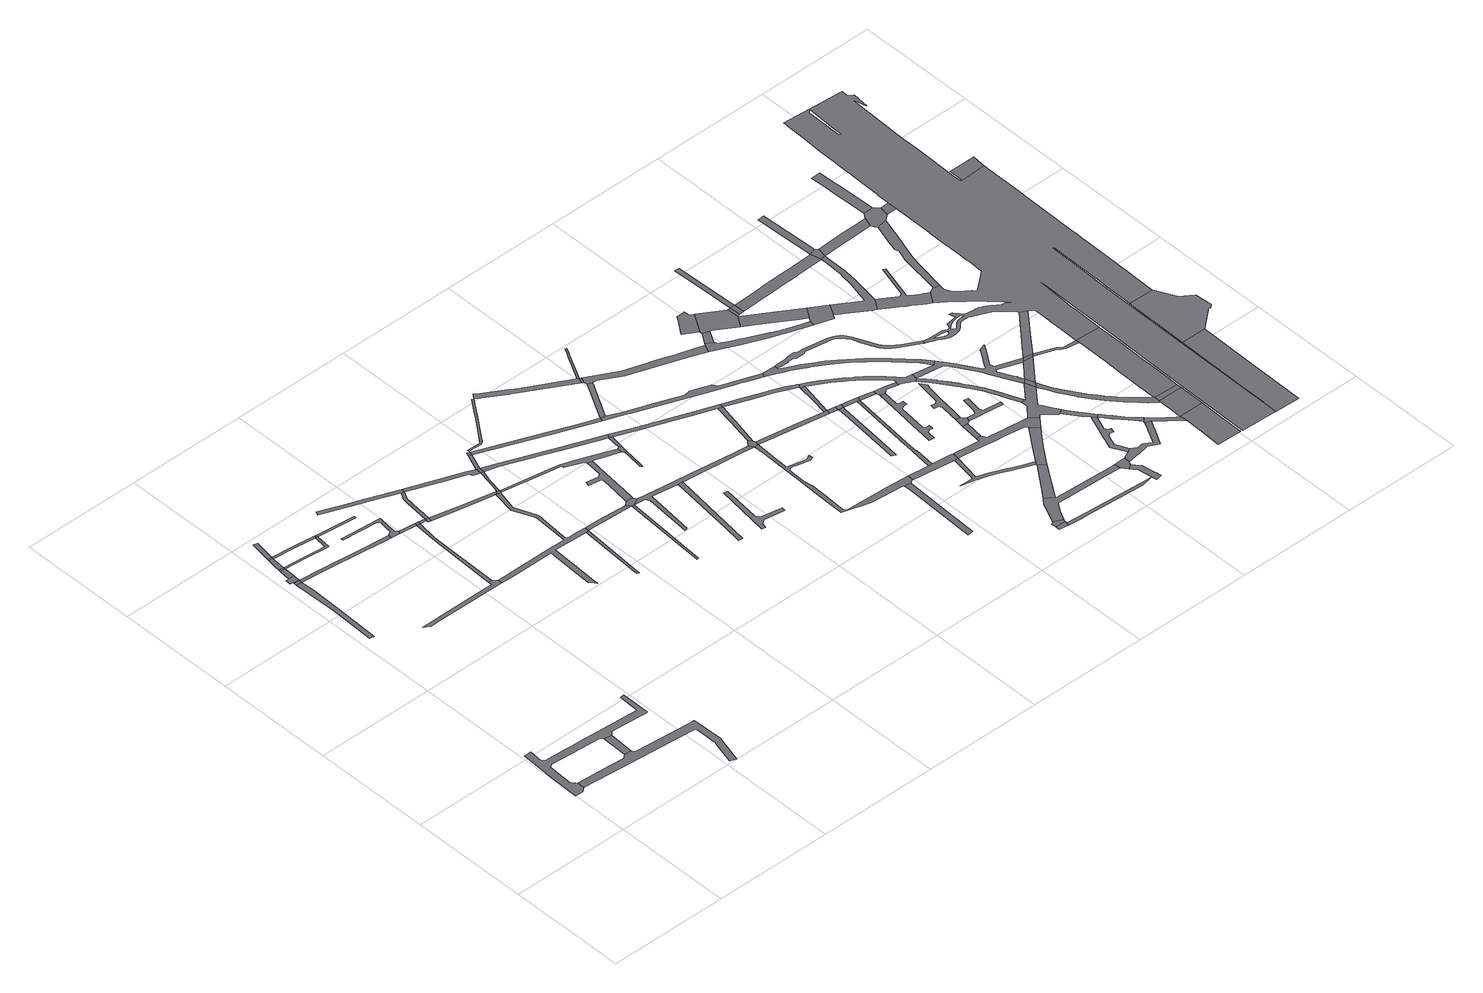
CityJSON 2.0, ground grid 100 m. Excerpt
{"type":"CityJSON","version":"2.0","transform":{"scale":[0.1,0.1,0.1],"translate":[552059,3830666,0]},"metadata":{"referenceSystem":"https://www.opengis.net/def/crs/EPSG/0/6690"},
"CityObjects":{
"road1":{"type":"Road","attributes":{"RoadStructureAttribute.sectionType":"1"},"geometry":[{"type":"MultiSurface","lod":"1","boundaries":[[[0,1,2,3,4,5,6,7,8,9,10,11,12,13,14,15,16,17,18,19,20]]]}]},
"road2":{"type":"Road","attributes":{"RoadStructureAttribute.sectionType":"1"},"geometry":[{"type":"MultiSurface","lod":"1","boundaries":[[[21,22,23,24,25,26,27,28,29,30,31,32,33,34,35,36,37,38,39,40,41,42,43,44,3,2,45,46,47,48,49,50,51,52,53,54,55,56,57,58]]]}]},
"road3":{"type":"Road","geometry":[{"type":"MultiSurface","lod":"1","boundaries":[[[57,20,19,58]]]}]},
"road4":{"type":"Road","attributes":{"RoadStructureAttribute.sectionType":"1"},"geometry":[{"type":"MultiSurface","lod":"1","boundaries":[[[59,60,61,62,63,64,65,66,67]]]}]},
"road5":{"type":"Road","geometry":[{"type":"MultiSurface","lod":"1","boundaries":[[[68,69,67,66]]]}]},
"road6":{"type":"Road","geometry":[{"type":"MultiSurface","lod":"1","boundaries":[[[70,71,72,73,68,74]]]}]},
"road7":{"type":"Road","attributes":{"RoadStructureAttribute.sectionType":"1"},"geometry":[{"type":"MultiSurface","lod":"1","boundaries":[[[73,69,68]]]}]},
"road8":{"type":"Road","attributes":{"RoadStructureAttribute.sectionType":"1"},"geometry":[{"type":"MultiSurface","lod":"1","boundaries":[[[75,70,74,76]]]}]},
"road9":{"type":"Road","geometry":[{"type":"MultiSurface","lod":"1","boundaries":[[[77,75,76,78]]]}]},
"road10":{"type":"Road","attributes":{"RoadStructureAttribute.sectionType":"1"},"geometry":[{"type":"MultiSurface","lod":"1","boundaries":[[[79,80,81,77,78,82,83]]]}]},
"road11":{"type":"Road","geometry":[{"type":"MultiSurface","lod":"1","boundaries":[[[84,79,83,85]]]}]},
"road12":{"type":"Road","attributes":{"RoadStructureAttribute.sectionType":"1"},"geometry":[{"type":"MultiSurface","lod":"1","boundaries":[[[86,87,88,84,85,89,90,91]]]}]},
"road13":{"type":"Road","attributes":{"RoadStructureAttribute.sectionType":"1"},"geometry":[{"type":"MultiSurface","lod":"1","boundaries":[[[92,93,94,95,78,76,96,97,98,99]]]}]},
"road14":{"type":"Road","attributes":{"RoadStructureAttribute.sectionType":"1"},"geometry":[{"type":"MultiSurface","lod":"1","boundaries":[[[100,85,83,101,92,102]]]}]},
"road15":{"type":"Road","geometry":[{"type":"MultiSurface","lod":"1","boundaries":[[[103,104,105,106,107,108,109,110,111]]]}]},
"road16":{"type":"Road","attributes":{"RoadStructureAttribute.sectionType":"1"},"geometry":[{"type":"MultiSurface","lod":"1","boundaries":[[[112,113,114,68,66,115,116,117,118,119]]]}]},
"road17":{"type":"Road","geometry":[{"type":"MultiSurface","lod":"1","boundaries":[[[102,92,99,120]]]}]},
"road18":{"type":"Road","geometry":[{"type":"MultiSurface","lod":"1","boundaries":[[[121,122,123,120,99]]]}]},
"road19":{"type":"Road","attributes":{"RoadStructureAttribute.sectionType":"1"},"geometry":[{"type":"MultiSurface","lod":"1","boundaries":[[[124,125,126,127,128,129,130,131,132,133,134,119,118,135,136]]]}]},
"road20":{"type":"Road","attributes":{"RoadStructureAttribute.sectionType":"1"},"geometry":[{"type":"MultiSurface","lod":"1","boundaries":[[[137,138,139,103,111,140,141,142]]]}]},
"road21":{"type":"Road","geometry":[{"type":"MultiSurface","lod":"1","boundaries":[[[136,135,137,143]]]}]},
"road22":{"type":"Road","attributes":{"RoadStructureAttribute.sectionType":"1"},"geometry":[{"type":"MultiSurface","lod":"1","boundaries":[[[144,145,146,147,148,149,150,151,152]]]}]},
"road23":{"type":"Road","geometry":[{"type":"MultiSurface","lod":"1","boundaries":[[[143,137,142,153]]]}]},
"road24":{"type":"Road","attributes":{"RoadStructureAttribute.sectionType":"1"},"geometry":[{"type":"MultiSurface","lod":"1","boundaries":[[[153,142,154,155]]]}]},
"road25":{"type":"Road","geometry":[{"type":"MultiSurface","lod":"1","boundaries":[[[155,154,156,157,158]]]}]},
"road26":{"type":"Road","geometry":[{"type":"MultiSurface","lod":"1","boundaries":[[[150,159,160,161,162,155,158,163,164,165,166,167,151]]]}]},
"road27":{"type":"Road","attributes":{"RoadStructureAttribute.sectionType":"1"},"geometry":[{"type":"MultiSurface","lod":"1","boundaries":[[[168,169,170,171,172,173,174,175,176,110,109,177,178,179,180,181,182,183,184,185,186,187,188,189,190,191,192,193,194,195,196,197,198,199]]]}]},
"road28":{"type":"Road","attributes":{"RoadStructureAttribute.sectionType":"1"},"geometry":[{"type":"MultiSurface","lod":"1","boundaries":[[[200,201,202,158,157,203,204,168,205]]]}]},
"road29":{"type":"Road","attributes":{"RoadStructureAttribute.sectionType":"1"},"geometry":[{"type":"MultiSurface","lod":"1","boundaries":[[[206,207,189,188]]]}]},
"road30":{"type":"Road","attributes":{"RoadStructureAttribute.sectionType":"1"},"geometry":[{"type":"MultiSurface","lod":"1","boundaries":[[[208,209,152,151,210,211,212,213,214,215]]]}]},
"road31":{"type":"Road","geometry":[{"type":"MultiSurface","lod":"1","boundaries":[[[205,168,199,216,217]]]}]},
"road32":{"type":"Road","attributes":{"RoadStructureAttribute.sectionType":"1"},"geometry":[{"type":"MultiSurface","lod":"1","boundaries":[[[214,218,205,217,219,220,221]]]}]},
"road33":{"type":"Road","geometry":[{"type":"MultiSurface","lod":"1","boundaries":[[[215,214,221,222]]]}]},
"road34":{"type":"Road","geometry":[{"type":"MultiSurface","lod":"1","boundaries":[[[223,190,189,224,225]]]}]},
"road35":{"type":"Road","attributes":{"RoadStructureAttribute.sectionType":"7"},"geometry":[{"type":"MultiSurface","lod":"1","boundaries":[[[226,215,222,227]]]}]},
"road36":{"type":"Road","attributes":{"RoadStructureAttribute.sectionType":"1"},"geometry":[{"type":"MultiSurface","lod":"1","boundaries":[[[224,228,229,230]]]}]},
"road37":{"type":"Road","geometry":[{"type":"MultiSurface","lod":"1","boundaries":[[[231,226,227,232]]]}]},
"road38":{"type":"Road","geometry":[{"type":"MultiSurface","lod":"1","boundaries":[[[233,225,224,230,234,235]]]}]},
"road39":{"type":"Road","attributes":{"RoadStructureAttribute.sectionType":"1"},"geometry":[{"type":"MultiSurface","lod":"1","boundaries":[[[236,237,238,217,216,239,240,241,242,243,244,245,246,247,248]]]}]},
"road40":{"type":"Road","attributes":{"RoadStructureAttribute.sectionType":"1"},"geometry":[{"type":"MultiSurface","lod":"1","boundaries":[[[243,249,250,251,252,253,254,255,256,233,235,257,258,244]]]}]},
"road41":{"type":"Road","attributes":{"RoadStructureAttribute.sectionType":"1"},"geometry":[{"type":"MultiSurface","lod":"1","boundaries":[[[259,260,261,262,263,264,265,266,267,268,269,270,271,272,273,274,275,276]]]}]},
"road42":{"type":"Road","attributes":{"RoadStructureAttribute.sectionType":"1"},"geometry":[{"type":"MultiSurface","lod":"1","boundaries":[[[277,278,279,280,222,221,281,282,283,284,285,286,287]]]}]},
"road43":{"type":"Road","attributes":{"RoadStructureAttribute.sectionType":"1"},"geometry":[{"type":"MultiSurface","lod":"1","boundaries":[[[288,289,290,291,292]]]}]},
"road44":{"type":"Road","attributes":{"RoadStructureAttribute.sectionType":"1"},"geometry":[{"type":"MultiSurface","lod":"1","boundaries":[[[293,294,295,232,227,296,297,298,299]]]}]},
"road45":{"type":"Road","geometry":[{"type":"MultiSurface","lod":"1","boundaries":[[[300,301,302,303,304,305,306,307]]]}]},
"road46":{"type":"Road","attributes":{"RoadStructureAttribute.sectionType":"1"},"geometry":[{"type":"MultiSurface","lod":"1","boundaries":[[[308,309,310,311,312,313,314,315,316,317,318]]]}]},
"road47":{"type":"Road","attributes":{"RoadStructureAttribute.sectionType":"1"},"geometry":[{"type":"MultiSurface","lod":"1","boundaries":[[[319,320,321,234,230,322,323,324,325,326,288,292,327,328,329,330]]]}]},
"road48":{"type":"Road","geometry":[{"type":"MultiSurface","lod":"1","boundaries":[[[331,248,247,300,307,332]]]}]},
"road49":{"type":"Road","geometry":[{"type":"MultiSurface","lod":"1","boundaries":[[[286,331,332,333]]]}]},
"road50":{"type":"Road","attributes":{"RoadStructureAttribute.sectionType":"1"},"geometry":[{"type":"MultiSurface","lod":"1","boundaries":[[[334,335,336,337,338,339,340,341,276,342,343,344,345,346,347,348]]]}]},
"road51":{"type":"Road","geometry":[{"type":"MultiSurface","lod":"1","boundaries":[[[349,299,350,351]]]}]},
"road52":{"type":"Road","attributes":{"RoadStructureAttribute.sectionType":"1"},"geometry":[{"type":"MultiSurface","lod":"1","boundaries":[[[352,353,354,287,286,333,355,356,357,358,359,360]]]}]},
"road53":{"type":"Road","geometry":[{"type":"MultiSurface","lod":"1","boundaries":[[[347,346,361,362]]]}]},
"road54":{"type":"Road","geometry":[{"type":"MultiSurface","lod":"1","boundaries":[[[363,330,329,364,365,366]]]}]},
"road55":{"type":"Road","attributes":{"RoadStructureAttribute.sectionType":"1"},"geometry":[{"type":"MultiSurface","lod":"1","boundaries":[[[367,368,369,370,371,372]]]}]},
"road56":{"type":"Road","attributes":{"RoadStructureAttribute.sectionType":"1"},"geometry":[{"type":"MultiSurface","lod":"1","boundaries":[[[329,373,374,375,376,377,378,379,380,367,372,381,382,383,384,385,386,387,388,389,390,391,392,393,394,395,396,397,398,399,400,401,402,403,364]]]}]},
"road57":{"type":"Road","geometry":[{"type":"MultiSurface","lod":"1","boundaries":[[[404,405,406,348,347,407,408,409]]]}]},
"road58":{"type":"Road","geometry":[{"type":"MultiSurface","lod":"1","boundaries":[[[358,410,411,363,366,412,413,359]]]}]},
"road59":{"type":"Road","attributes":{"RoadStructureAttribute.sectionType":"1"},"geometry":[{"type":"MultiSurface","lod":"1","boundaries":[[[299,298,414,415,416,417,418,419,420,421,422,423,424,425,426,427,428,429,430,431,432,433,350]]]}]},
"road60":{"type":"Road","attributes":{"RoadStructureAttribute.sectionType":"1"},"geometry":[{"type":"MultiSurface","lod":"1","boundaries":[[[434,435,365,364,436,437,438,439,440]]]}]},
"road61":{"type":"Road","geometry":[{"type":"MultiSurface","lod":"1","boundaries":[[[441,442,443,444,445]]]}]},
"road62":{"type":"Road","attributes":{"RoadStructureAttribute.sectionType":"1"},"geometry":[{"type":"MultiSurface","lod":"1","boundaries":[[[446,447,448,449,450,451,452,453,454,455,362,361,349,351,456,457,458,459,460,461,462,463]]]}]},
"road63":{"type":"Road","geometry":[{"type":"MultiSurface","lod":"1","boundaries":[[[464,465,466,467,441,445,468,469]]]}]},
"road64":{"type":"Road","geometry":[{"type":"MultiSurface","lod":"1","boundaries":[[[383,382,470,471,472,473,474,475]]]}]},
"road65":{"type":"Road","geometry":[{"type":"MultiSurface","lod":"1","boundaries":[[[476,477,478,479,480,481,360,359,482,483,484,485,486,487,488,489]]]}]},
"road66":{"type":"Road","attributes":{"RoadStructureAttribute.sectionType":"1"},"geometry":[{"type":"MultiSurface","lod":"1","boundaries":[[[490,491,492,493,494,495,496,497]]]}]},
"road67":{"type":"Road","geometry":[{"type":"MultiSurface","lod":"1","boundaries":[[[439,438,498,499]]]}]},
"road68":{"type":"Road","attributes":{"RoadStructureAttribute.sectionType":"1"},"geometry":[{"type":"MultiSurface","lod":"1","boundaries":[[[500,501,502,475,474,503,504,505,506,507]]]}]},
"road69":{"type":"Road","attributes":{"RoadStructureAttribute.sectionType":"1"},"geometry":[{"type":"MultiSurface","lod":"1","boundaries":[[[470,508,509,510,511,512,513,514,515,516,517,518,519,520,521,522,523,524,471]]]}]},
"road70":{"type":"Road","geometry":[{"type":"MultiSurface","lod":"1","boundaries":[[[525,526,440,439,527,528]]]}]},
"road71":{"type":"Road","geometry":[{"type":"MultiSurface","lod":"1","boundaries":[[[499,498,490,497,529,530]]]}]},
"road72":{"type":"Road","attributes":{"RoadStructureAttribute.sectionType":"1"},"geometry":[{"type":"MultiSurface","lod":"1","boundaries":[[[531,532,533,534,535]]]}]},
"road73":{"type":"Road","geometry":[{"type":"MultiSurface","lod":"1","boundaries":[[[536,530,529,537,500,507,538]]]}]},
"road74":{"type":"Road","attributes":{"RoadStructureAttribute.sectionType":"1"},"geometry":[{"type":"MultiSurface","lod":"1","boundaries":[[[533,539,540,464,469,541,542,543,544,545,546,547,548,549,550,551,552,534]]]}]},
"road75":{"type":"Road","attributes":{"RoadStructureAttribute.sectionType":"1"},"geometry":[{"type":"MultiSurface","lod":"1","boundaries":[[[553,554,555,556,557,444,443]]]}]},
"road76":{"type":"Road","attributes":{"RoadStructureAttribute.sectionType":"1"},"geometry":[{"type":"MultiSurface","lod":"1","boundaries":[[[558,559,560,561,562,563,564,565,566,567,568,569,570,571,572,573,574,575]]]}]},
"road77":{"type":"Road","geometry":[{"type":"MultiSurface","lod":"1","boundaries":[[[576,577,578,579]]]}]},
"road78":{"type":"Road","attributes":{"RoadStructureAttribute.sectionType":"1"},"geometry":[{"type":"MultiSurface","lod":"1","boundaries":[[[580,538,507,581,582,583,584]]]}]},
"road79":{"type":"Road","geometry":[{"type":"MultiSurface","lod":"1","boundaries":[[[585,586,587,588,589,590,591,592,593,594]]]}]},
"road80":{"type":"Road","attributes":{"RoadStructureAttribute.sectionType":"1"},"geometry":[{"type":"MultiSurface","lod":"1","boundaries":[[[595,596,597,598]]]}]},
"road81":{"type":"Road","attributes":{"RoadStructureAttribute.sectionType":"1"},"geometry":[{"type":"MultiSurface","lod":"1","boundaries":[[[596,599,600,601,472,471,602,603,604,605,606,607,608,609,610,611,612,613,597]]]}]},
"road82":{"type":"Road","attributes":{"RoadStructureAttribute.sectionType":"1"},"geometry":[{"type":"MultiSurface","lod":"1","boundaries":[[[614,615,616,617,618,619,620,621,622,623,624,489,488,525,528,625,626,627,628,629,630,631,632,633,634,635,636,637,638,639,640,641,642,643]]]}]},
"road83":{"type":"Road","geometry":[{"type":"MultiSurface","lod":"1","boundaries":[[[644,595,598,645,646,647]]]}]},
"road84":{"type":"Road","geometry":[{"type":"MultiSurface","lod":"1","boundaries":[[[648,584,583,649,558,575,650,638,637]]]}]},
"road85":{"type":"Road","geometry":[{"type":"MultiSurface","lod":"1","boundaries":[[[651,594,593,576,579,652,653,654,655,656,657]]]}]},
"road86":{"type":"Road","geometry":[{"type":"MultiSurface","lod":"1","boundaries":[[[607,658,517,516,531,535,659,660,661,608]]]}]},
"road87":{"type":"Road","attributes":{"RoadStructureAttribute.sectionType":"1"},"geometry":[{"type":"MultiSurface","lod":"1","boundaries":[[[577,463,462,662,663,664,665,666,667,668,669,670,671,672,673,674,675,676,677,678,679,680,681,682,683,684,685,578]]]}]},
"road88":{"type":"Road","attributes":{"RoadStructureAttribute.sectionType":"1"},"geometry":[{"type":"MultiSurface","lod":"1","boundaries":[[[686,424,423,687,688,689,690,691,692,693,694,695,696,697,698,699,700,701,702,703,704,705,706,707,708,709,710,711,712,713,714,715,716,717,718,719,720,721,722]]]}]},
"road89":{"type":"Road","geometry":[{"type":"MultiSurface","lod":"1","boundaries":[[[723,724,725,726,727,728,729,730,731,732,733,734,735,644,647]]]}]},
"road90":{"type":"Road","geometry":[{"type":"MultiSurface","lod":"1","boundaries":[[[736,548,547,737,738,739,740]]]}]},
"road91":{"type":"Road","attributes":{"RoadStructureAttribute.sectionType":"1"},"geometry":[{"type":"MultiSurface","lod":"1","boundaries":[[[741,742,743,744,745,746,747,748,749,738,737,750,751,752]]]}]},
"road92":{"type":"Road","geometry":[{"type":"MultiSurface","lod":"1","boundaries":[[[753,657,656,754]]]}]},
"road93":{"type":"Road","attributes":{"RoadStructureAttribute.sectionType":"1"},"geometry":[{"type":"MultiSurface","lod":"1","boundaries":[[[755,756,757,758,759,760,761,762,763,764,765,766,646,645]]]}]},
"road94":{"type":"Road","attributes":{"RoadStructureAttribute.sectionType":"1"},"geometry":[{"type":"MultiSurface","lod":"1","boundaries":[[[767,768,769,770,771,772,773,774,775,776,777,778,779,780,781,782,783,784,785,786,787,788,789,790,791,792,793,686,722,794,795,796,797,798,799,800,801,802,803,804,805,806,807,808,809,810,811,812,813,814,815,816,817,818,819,820,821,822,823,824,825,826,827,828,829,830,831,832,833,834,835,836]]]}]},
"road95":{"type":"Road","geometry":[{"type":"MultiSurface","lod":"1","boundaries":[[[837,753,754,838]]]}]},
"road96":{"type":"Road","attributes":{"function":"2","RoadStructureAttribute.sectionType":"1"},"geometry":[{"type":"MultiSurface","lod":"1","boundaries":[[[839,840,841,654,653,842,843,844,845,846]]]}]},
"road97":{"type":"Road","attributes":{"RoadStructureAttribute.sectionType":"1"},"geometry":[{"type":"MultiSurface","lod":"1","boundaries":[[[847,848,849,753,837,850,851,852]]]}]},
"road98":{"type":"Road","geometry":[{"type":"MultiSurface","lod":"1","boundaries":[[[853,854,855,856,857,858,859,860,861,862,863,864,865,866,642,641,867,868,869,870,871,872,873,874,875,876,877,878,879,880,881,882]]]}]},
"road99":{"type":"Road","attributes":{"RoadStructureAttribute.sectionType":"1"},"geometry":[{"type":"MultiSurface","lod":"1","boundaries":[[[883,884,885,886,887,888,889,890,891,892,893,894,895,896,897,898,899,900,901,902,903,904,905]]]}]},
"road100":{"type":"Road","geometry":[{"type":"MultiSurface","lod":"1","boundaries":[[[906,907,908,882,881,909,610,609,910,911,912,913,914,915,916,917,918,919,920]]]}]},
"road101":{"type":"Road","attributes":{"RoadStructureAttribute.sectionType":"1"},"geometry":[{"type":"MultiSurface","lod":"1","boundaries":[[[921,922,923,924,925,926,927,894,893,928,736,740,929,930,931,932,933,934]]]}]},
"road102":{"type":"Road","geometry":[{"type":"MultiSurface","lod":"1","boundaries":[[[935,936,914,913,937,938,939,940,883,905,941]]]}]},
"road103":{"type":"Road","geometry":[{"type":"MultiSurface","lod":"1","boundaries":[[[942,943,846,845,944,669,668,945,946,947,948]]]}]},
"road104":{"type":"Road","attributes":{"RoadStructureAttribute.sectionType":"1"},"geometry":[{"type":"MultiSurface","lod":"1","boundaries":[[[949,643,642,950,951,952,953,954,955,956,957,958,959,906,960,961,962,963,964,965,966,967,968,969,970,971,972,973,974,975,976,977,978,979,980,981,982,983,984,985,704,703]]]}]},
"road105":{"type":"Road","geometry":[{"type":"MultiSurface","lod":"1","boundaries":[[[960,906,920,986]]]}]},
"road106":{"type":"Road","attributes":{"RoadStructureAttribute.sectionType":"1"},"geometry":[{"type":"MultiSurface","lod":"1","boundaries":[[[987,988,989,990,991,941,905,992,993,994,995,996,997,998]]]}]},
"road107":{"type":"Road","attributes":{"RoadStructureAttribute.sectionType":"1"},"geometry":[{"type":"MultiSurface","lod":"1","boundaries":[[[999,1000,1001,1002,1003,1004,1005,837,838,1006,1007,1008,1009,1010,1011,1012,1013,1014]]]}]},
"road108":{"type":"Road","attributes":{"RoadStructureAttribute.sectionType":"1"},"geometry":[{"type":"MultiSurface","lod":"1","boundaries":[[[969,1015,1016,960,986,1017,1018,1019]]]}]},
"road109":{"type":"Road","geometry":[{"type":"MultiSurface","lod":"1","boundaries":[[[1020,1021,1022,998,997,921,934,1023,1024,1025]]]}]},
"road110":{"type":"Road","attributes":{"RoadStructureAttribute.sectionType":"1"},"geometry":[{"type":"MultiSurface","lod":"1","boundaries":[[[1026,1027,1028,1029,1030,1031,1032,1033,986,920,1034,1035,1036,1037,1038,1039,1040,1041,1042,1043,1044,1045,1046,1047]]]}]},
"road111":{"type":"Road","attributes":{"RoadStructureAttribute.sectionType":"1"},"geometry":[{"type":"MultiSurface","lod":"1","boundaries":[[[1048,1049,1050,1051,1052,1053,1054,1055,1014,1056,1057,1058,1059,1060,1061,1062,1063,1064,1065,1066,1067,948,947,1068,1069,1070,1071]]]}]},
"road112":{"type":"Road","geometry":[{"type":"MultiSurface","lod":"1","boundaries":[[[970,969,1019,1072]]]}]},
"road113":{"type":"Road","attributes":{"function":"3","RoadStructureAttribute.sectionType":"1"},"geometry":[{"type":"MultiSurface","lod":"1","boundaries":[[[1025,1024,1073,1074,1075,1076,1077,1078,1079]]]}]},
"road114":{"type":"Road","attributes":{"function":"2","RoadStructureAttribute.sectionType":"1"},"geometry":[{"type":"MultiSurface","lod":"1","boundaries":[[[1080,1081,1082,1083,1084,1085,1086,1087,1088,1089,1090,1071,1070,1091,1092,1093,1094,1095,1096,1097,1098]]]}]},
"road115":{"type":"Road","geometry":[{"type":"MultiSurface","lod":"1","boundaries":[[[1046,1099,1025,1079,1100,1101,1102]]]}]},
"road116":{"type":"Road","geometry":[{"type":"MultiSurface","lod":"1","boundaries":[[[1047,1046,1102,1103]]]}]},
"road117":{"type":"Road","geometry":[{"type":"MultiSurface","lod":"1","boundaries":[[[1104,1105,1106,1107,1108,1109,1072,1019,1110,1111,1112,1113,1114]]]}]},
"road118":{"type":"Road","geometry":[{"type":"MultiSurface","lod":"1","boundaries":[[[1115,999,1014,1055,1116]]]}]},
"road119":{"type":"Road","geometry":[{"type":"MultiSurface","lod":"1","boundaries":[[[1117,1118,1119,970,1072,1120,1121,1122,1123]]]}]},
"road120":{"type":"Road","attributes":{"RoadStructureAttribute.sectionType":"1"},"geometry":[{"type":"MultiSurface","lod":"1","boundaries":[[[1124,1125,1126,1127,999,1115]]]}]},
"road121":{"type":"Road","attributes":{"function":"3"},"geometry":[{"type":"MultiSurface","lod":"1","boundaries":[[[1114,1113,1128,1129,1130,1047,1103,1131,1132,1133,1134,1135]]]}]},
"road122":{"type":"Road","attributes":{"RoadStructureAttribute.sectionType":"1"},"geometry":[{"type":"MultiSurface","lod":"1","boundaries":[[[1136,1137,1138,1139,1140,1116,1055,1141]]]}]},
"road123":{"type":"Road","attributes":{"RoadStructureAttribute.sectionType":"1"},"geometry":[{"type":"MultiSurface","lod":"1","boundaries":[[[1142,1143,1144,1145,1146,1147,1148,1149,1150,1151,1152,1153,1154,1155,1156,1157,1158]]]}]},
"road124":{"type":"Road","geometry":[{"type":"MultiSurface","lod":"1","boundaries":[[[1159,1160,1161,1162,1163,1164,1165,1117,1123,1166,1167,1168,1169,1170,1114,1135,1171,1172,1173,1174,1175,1176,1177,1178,1179,1180,1181,1182,1183,1184,1185,1186,1187,1188,1189,1190,1191,1192,1193,1194,1195,1196,1197,1198,1199,1200,1201,1202,1203,1204,1205,1206,1207,1208,1209,1210,1211,1212,1213,1214,1215,1216,1217,1218,1219,1220,1221,1222,1223,1224,1225,1226,1227,1228,1229,1230,1231,1232,1233,1234,1235,1236,1237,1238,1239,1240,1241,1242,1243,1244,1245,1246,1247,1248,1249,1250,1251,1252,1253,1254,1255,1256,1257,1258,1259,1260,1261,1262,1263,1264,1265,1266,1267,1158,1157,1268,1098,1097,1269,1270,1271,1272,1273,1274,1275,1276,1277,1278,1279,1280,1281,1282,1283,1284,1285,1286,1287,1288,1289,1290,1291,1292,1293,1294,1295,1296,1297,1298,1299,1300,1301,1302,836,835,1303,1304,1305,1306,1307,1308,1309,1310,1311,1312,1313,1314,1315,1316,1317,1318,1319,1320,1321,1322,1323],[1324,1325,1326,1327,1328,1329,1330,1331,1332,1333,1334,1335],[1336,1337,1338,1339,1340,1341,1342,1343,1344,1345,1346,1347,1348,1349,1350,1351,1352],[1353,1354,1355,1356,1357,1358,1359,1360,1361,1362]]]}]},
"road125":{"type":"Road","attributes":{"function":"3"},"geometry":[{"type":"MultiSurface","lod":"1","boundaries":[[[1363,1364,1365,1366,1367,1368,1369,1370,1371,1372,1373,1374,1375,1376,1377,1378]]]}]},
"road126":{"type":"Road","geometry":[{"type":"MultiSurface","lod":"1","boundaries":[[[1379,1380,1381,1136,1141,1382,1383,1149,1148,1384,1385]]]}]},
"road127":{"type":"Road","attributes":{"RoadStructureAttribute.sectionType":"1"},"geometry":[{"type":"MultiSurface","lod":"1","boundaries":[[[1386,1387,1388,1389,1390,1391,1392,1381,1380]]]}]},
"road128":{"type":"Road","geometry":[{"type":"MultiSurface","lod":"1","boundaries":[[[1246,1385,1384,1247]]]}]},
"road129":{"type":"Road","geometry":[{"type":"MultiSurface","lod":"1","boundaries":[[[1198,1393,1394,1366,1365,1395,1396,1397,1398,1399,1400,1401,1402,1199]]]}]},
"road130":{"type":"Road","geometry":[{"type":"MultiSurface","lod":"1","boundaries":[[[1403,1404,1405,1216,1215,1406]]]}]}
},
"vertices":[
[516,545,0],[396,554,0],[109,575,0],[104,513,0],[435,485,0],[698,463,0],[969,440,0],[1080,430,0],[1097,418,0],[1097,233,0],[1088,201,0],[1041,22,0],[1089,3,0],[1143,196,0],[1154,236,0],[1151,501,0],[1103,505,0],[739,533,0],[629,541,0],[606,566,0],[551,573,0],
[651,811,0],[893,792,0],[961,787,0],[971,792,0],[973,926,0],[974,1032,0],[939,1029,0],[931,856,0],[931,851,0],[928,852,0],[471,880,0],[414,884,0],[344,888,0],[317,890,0],[282,892,0],[105,903,0],[80,925,0],[89,1040,0],[31,1037,0],[8,690,0],[7,680,0],[5,542,0],[4,484,0],[69,483,0],[99,576,0],[92,585,0],[68,618,0],[73,691,0],[81,825,0],[103,841,0],[292,830,0],[317,828,0],[335,827,0],[383,824,0],[422,822,0],[539,815,0],[559,793,0],[621,781,0],
[99,3073,0],[83,2680,0],[120,2673,0],[124,2785,0],[136,3048,0],[144,3343,0],[141,3368,0],[143,3435,0],[95,3435,0],
[142,3463,0],[95,3462,0],
[97,3522,0],[74,3520,0],[71,3477,0],[95,3475,0],[146,3519,0],
[109,3621,0],[153,3616,0],
[111,3638,0],[153,3633,0],
[130,3759,0],[127,3742,0],[115,3670,0],[162,3731,0],[164,3753,0],
[133,3776,0],[167,3771,0],
[162,3952,0],[155,3908,0],[154,3902,0],[190,3903,0],[192,3913,0],[197,3946,0],
[532,3712,0],[516,3599,0],[480,3602,0],[339,3616,0],[339,3599,0],[517,3583,0],[536,3582,0],[550,3709,0],
[354,3750,0],[351,3732,0],[542,3730,0],
[1093,2544,0],[1092,2513,0],[578,2511,0],[432,2511,0],[487,2479,0],[573,2479,0],[1156,2475,0],[1157,2513,0],[1124,2543,0],
[826,3391,0],[707,3403,0],[338,3442,0],[338,3414,0],[703,3374,0],[868,3355,0],[917,3350,0],[920,3381,0],
[552,3729,0],
[557,3709,0],[880,3673,0],[882,3693,0],
[983,3391,0],[990,3457,0],[1001,3551,0],[654,3580,0],[654,3572,0],[654,3566,0],[658,3565,0],[956,3534,0],[972,3519,0],[964,3459,0],[958,3406,0],[995,3341,0],[998,3366,0],
[1138,3325,0],[1120,3150,0],[1120,3145,0],[1140,3129,0],[1140,3148,0],[1166,3323,0],
[1141,3347,0],
[1013,3794,0],[980,3807,0],[719,3908,0],[707,3876,0],[1001,3762,0],[1087,3729,0],[1293,3651,0],[1314,3643,0],[1320,3677,0],
[1169,3344,0],
[1221,3316,0],[1226,3336,0],
[1221,3296,0],[1244,3292,0],[1251,3324,0],
[1265,3600,0],[1257,3585,0],[1251,3539,0],[1238,3435,0],[1262,3424,0],[1263,3433,0],[1275,3528,0],[1281,3582,0],[1284,3587,0],
[1762,3187,0],[1759,3170,0],[1727,2989,0],[1792,2846,0],[1793,2842,0],[1803,2812,0],[1786,2512,0],[1586,2513,0],[1258,2513,0],[1238,2475,0],[1627,2473,0],[1612,2243,0],[1601,2070,0],[1629,2033,0],[1641,2016,0],[1644,2058,0],[1657,2297,0],[1667,2478,0],[1804,2472,0],[1887,2469,0],[1952,2466,0],[1977,2471,0],[1978,2504,0],[1910,2507,0],[1835,2509,0],[1821,2510,0],[1804,2522,0],[1831,2817,0],[1821,2843,0],[1756,3009,0],[1789,3140,0],[1797,3174,0],
[1767,3212,0],[1707,3225,0],[1507,3268,0],[1503,3239,0],[1739,3191,0],[1793,3206,0],
[1915,1908,0],[1930,1899,0],
[1780,3500,0],[1579,3577,0],[1567,3546,0],[1569,3545,0],[1768,3468,0],[1786,3441,0],[1840,3424,0],[1846,3474,0],
[1810,3177,0],[1807,3194,0],
[1818,3321,0],[1833,3317,0],[1834,3324,0],[1862,3417,0],
[1869,3465,0],
[2104,2500,0],[2374,2450,0],[2347,2485,0],
[1902,3618,0],[1924,3607,0],
[2324,1730,0],[2339,1733,0],[2392,2446,0],
[1912,3644,0],[1933,3636,0],
[2379,2513,0],[2454,2479,0],[2436,2506,0],
[2405,3075,0],[2300,3114,0],[2212,3129,0],[2204,3107,0],[2306,3089,0],[2306,3072,0],[2444,3013,0],[2456,2994,0],[2494,2981,0],[2504,2986,0],[2557,2968,0],[2710,2916,0],[2714,2959,0],
[2440,2851,0],[2416,2833,0],[2313,2850,0],[2303,2815,0],[2398,2800,0],[2414,2786,0],[2412,2770,0],[2396,2646,0],[2450,2615,0],[2467,2761,0],
[2324,4034,0],[2245,3923,0],[2223,3891,0],[2137,3775,0],[2055,3662,0],[2047,3657,0],[1975,3661,0],[1937,3661,0],[1938,3652,0],[1938,3643,0],[1973,3646,0],[2018,3644,0],[2050,3644,0],[2079,3659,0],[2083,3676,0],[2241,3891,0],[2264,3923,0],[2337,4026,0],
[2467,3232,0],[2251,3317,0],[2240,3321,0],[1994,3417,0],[1948,3398,0],[1982,3385,0],[2228,3290,0],[2247,3282,0],[2455,3200,0],[2746,3087,0],[2765,3116,0],
[2765,2397,0],[2693,1826,0],[2672,1678,0],[2707,1674,0],[2807,2392,0],
[2774,3303,0],[2766,3306,0],[2384,3455,0],[2372,3428,0],[2824,3252,0],[2835,3248,0],[2847,3279,0],
[2727,2899,0],[2721,2853,0],[2703,2724,0],[2702,2714,0],[2714,2704,0],[2717,2721,0],[2735,2843,0],[2743,2896,0],
[2872,1658,0],[2902,1646,0],[2912,1686,0],[2947,1714,0],[3122,1688,0],[3126,1720,0],[2951,1751,0],[2928,1788,0],[2938,1866,0],[2968,2104,0],[2935,2113,0],
[3269,2374,0],[2917,2418,0],[2750,2440,0],[2489,2436,0],[2507,2399,0],[2469,2006,0],[2494,2012,0],[2545,2430,0],[2838,2389,0],[3308,2335,0],[3428,2321,0],[3400,2358,0],
[2731,2968,0],[2752,2959,0],
[2770,3077,0],
[3005,3694,0],[3001,3696,0],[2644,3895,0],[2593,3926,0],[2583,3933,0],[2389,4055,0],[2374,4066,0],[2370,4068,0],[2500,3925,0],[2523,3911,0],[2551,3894,0],[2560,3889,0],[3001,3641,0],[3025,3684,0],[3012,3690,0],
[3024,3604,0],[2886,3269,0],[3060,3587,0],
[3375,2880,0],[3204,2944,0],[2974,3032,0],[2962,3000,0],[3192,2912,0],[3363,2848,0],[3515,2792,0],[3549,2779,0],[3552,2814,0],
[3017,3631,0],[3036,3678,0],
[3437,2403,0],[3460,2319,0],[3468,2356,0],[3460,2376,0],
[3913,1306,0],[3908,1204,0],[3880,626,0],[3930,631,0],[3945,944,0],[3963,1294,0],
[3424,2217,0],[3419,2051,0],[3413,1856,0],[3403,1616,0],[3395,1401,0],[3623,1335,0],[3892,1314,0],[3903,1313,0],[3975,1309,0],[3995,1312,0],[4000,1364,0],[3883,1374,0],[3817,1380,0],[3445,1396,0],[3424,1421,0],[3435,1632,0],[3441,1746,0],[3428,1828,0],[3434,1971,0],[3464,1986,0],[3578,1958,0],[3612,1950,0],[3646,1963,0],[3641,1993,0],[3601,1978,0],[3508,1999,0],[3446,2014,0],[3443,2021,0],[3444,2036,0],[3452,2190,0],[3458,2316,0],
[3166,3979,0],[3140,3932,0],[3122,3900,0],[3136,3900,0],[3153,3932,0],[3176,3973,0],
[3482,2626,0],[3470,2565,0],[3500,2558,0],[3512,2613,0],
[3024,3175,0],[3027,3174,0],[3034,3171,0],[3644,2940,0],[3729,2908,0],[3758,2898,0],[3814,2877,0],[3846,2865,0],[3862,2859,0],[3977,2817,0],[3994,2846,0],[3841,2902,0],[3680,2961,0],[3652,3003,0],[3497,3060,0],[3445,3051,0],[3180,3152,0],[3161,3159,0],[2984,3226,0],[2889,3268,0],
[3782,2304,0],[3765,2307,0],[3473,2319,0],[3785,2265,0],[4047,2220,0],[4053,2257,0],[4031,2259,0],
[4389,267,0],[4386,233,0],[4458,222,0],[4468,247,0],[4471,267,0],
[3838,3359,0],[3805,3369,0],[3773,3380,0],[3736,3392,0],[3709,3400,0],[3693,3406,0],[3639,3426,0],[3562,3451,0],[3473,3480,0],[3293,3540,0],[3061,3588,0],[3099,3585,0],[3272,3487,0],[3640,3359,0],[3755,3320,0],[3848,3284,0],[3871,3275,0],[3903,3337,0],
[4405,321,0],[4398,313,0],[4384,310,0],[4390,283,0],[4471,269,0],[4478,289,0],
[4348,1265,0],[4381,1266,0],[4388,1323,0],[4373,1325,0],[4210,1344,0],[4177,1346,0],
[4088,2601,0],[4080,2605,0],[4019,2635,0],[3924,2677,0],[3826,2712,0],[3717,2753,0],[3724,2713,0],[3814,2680,0],[3911,2645,0],[4005,2604,0],[4035,2590,0],[4073,2571,0],[4085,2564,0],[4101,2594,0],
[4124,2203,0],[4117,2137,0],[4066,1677,0],[4057,1600,0],[4090,1585,0],[4099,1659,0],[4159,2183,0],[4161,2201,0],
[4116,2208,0],[4123,2244,0],
[4274,2182,0],[4210,1626,0],[4206,1597,0],[4226,1519,0],[4218,1519,0],[4225,1587,0],[4229,1639,0],[4294,2177,0],
[4310,1037,0],[4193,1041,0],[4326,1008,0],[4331,1006,0],[4408,981,0],[4489,949,0],[4554,922,0],[4594,905,0],[4732,847,0],[4752,869,0],[4652,911,0],[4566,947,0],[4559,950,0],[4478,987,0],[4416,1011,0],[4337,1035,0],[4335,1035,0],
[4083,2553,0],[4056,2399,0],[4083,2389,0],[4117,2547,0],
[4166,2201,0],[4173,2234,0],
[4737,837,0],[4567,603,0],[4527,552,0],[4593,500,0],[4790,795,0],
[4202,2229,0],[4174,2199,0],[4306,2209,0],
[4486,499,0],[4452,419,0],[4520,370,0],[4566,440,0],[4579,443,0],[4663,439,0],[4909,428,0],[4998,424,0],[5139,418,0],[5136,469,0],[5114,468,0],[5081,470,0],[4718,488,0],[4602,494,0],
[4591,210,0],[4603,210,0],[5134,176,0],[5228,197,0],[4649,235,0],
[4434,2118,0],[4387,1738,0],[4363,1541,0],[4406,1536,0],[4412,1591,0],[4414,1604,0],[4436,1620,0],[4466,1616,0],[4470,1652,0],[4441,1656,0],[4423,1678,0],[4451,1909,0],[4475,1927,0],[4504,1923,0],[4509,1961,0],[4480,1965,0],[4461,1986,0],[4476,2113,0],
[3976,3446,0],[3914,3354,0],[3967,3319,0],[4026,3422,0],
[4366,2198,0],[4312,2173,0],[4414,2153,0],[4426,2151,0],[4433,2183,0],
[4042,3649,0],[4038,3682,0],[4038,3698,0],[3963,3695,0],[3961,3688,0],[3956,3677,0],[3862,3537,0],[3889,3520,0],[3971,3467,0],[4070,3631,0],
[4634,1487,0],[4616,1331,0],[4657,1326,0],[4675,1482,0],
[4613,1295,0],[4519,1307,0],[4401,1322,0],[4388,1264,0],[4553,1242,0],[4696,1223,0],[4771,1213,0],[4949,1189,0],[4964,1164,0],[5022,1104,0],[5091,1188,0],[5026,1242,0],[4833,1267,0],[4724,1281,0],[4681,1286,0],
[4694,2137,0],[4648,2190,0],[4600,2238,0],[4546,2289,0],[4490,2340,0],[4439,2380,0],[4428,2387,0],[4370,2431,0],[4297,2482,0],[4237,2518,0],[4158,2564,0],[4141,2534,0],[4219,2488,0],[4278,2454,0],[4350,2404,0],[4394,2371,0],[4418,2353,0],[4468,2313,0],[4523,2264,0],[4573,2217,0],[4576,2214,0],[4616,2175,0],[4617,2155,0],[4612,2145,0],[4607,2114,0],[4620,2112,0],[4706,2072,0],[4717,2059,0],[4743,2081,0],[4750,2128,0],
[4646,1574,0],[4708,1499,0],[4713,1533,0],[4687,1568,0],
[4533,2162,0],[4436,2138,0],[4509,2134,0],
[4081,3624,0],[4041,3424,0],[4217,3314,0],[4276,3407,0],[4279,3412,0],[4280,3413,0],[4272,3504,0],
[4809,948,0],[4865,902,0],[4876,918,0],[4960,1029,0],
[3977,3226,0],[4073,3182,0],[4127,3159,0],[4292,3087,0],[4393,3053,0],[4400,3050,0],[4604,2981,0],[4610,3021,0],[4535,3046,0],[4419,3085,0],[4407,3090,0],[4396,3095,0],[4377,3102,0],[4363,3108,0],[4347,3115,0],[4327,3125,0],[4328,3130,0],[4164,3201,0],[4112,3227,0],[4073,3246,0],[4015,3274,0],[3982,3290,0],[3972,3314,0],[3967,3318,0],
[4107,2847,0],[3997,2809,0],[4042,2788,0],[4105,2762,0],[4158,2738,0],[4217,2707,0],[4276,2673,0],[4284,2669,0],[4352,2628,0],[4425,2581,0],[4516,2517,0],[4585,2462,0],[4609,2443,0],[4672,2387,0],[4737,2323,0],[4808,2246,0],[4872,2177,0],[4929,2100,0],[4962,2126,0],[4904,2200,0],[4828,2282,0],[4755,2354,0],[4684,2421,0],[4620,2478,0],[4576,2517,0],[4477,2594,0],[4404,2648,0],[4328,2691,0],[4254,2734,0],[4147,2788,0],[4145,2789,0],[4143,2790,0],[4104,2810,0],[4103,2810,0],[4099,2812,0],[4102,2814,0],[4107,2816,0],
[4699,1651,0],[4709,1722,0],[4721,1806,0],[4744,1941,0],[4754,1976,0],[4718,2026,0],[4682,1812,0],[4660,1792,0],[4622,1798,0],[4617,1761,0],[4655,1755,0],[4668,1728,0],[4652,1619,0],
[5236,474,0],[5179,367,0],[5214,394,0],[5216,397,0],[5229,422,0],
[5286,212,0],[5285,216,0],[5284,224,0],[5279,251,0],[5276,270,0],[5271,295,0],[5271,299,0],[5265,334,0],[5233,371,0],[5220,314,0],[5243,157,0],[5294,167,0],
[4301,3506,0],[4303,3414,0],
[4781,1490,0],[4822,1486,0],[4829,1485,0],[4998,1464,0],[5002,1495,0],[4853,1514,0],[4846,1535,0],[4842,1545,0],[4863,1676,0],[4825,1682,0],[4804,1551,0],[4785,1524,0],
[5038,2341,0],[4914,2411,0],[4851,2454,0],[4827,2474,0],[4814,2488,0],[4804,2503,0],[4792,2525,0],[4776,2559,0],[4764,2585,0],[4734,2657,0],[4711,2709,0],[4692,2741,0],[4678,2759,0],[4661,2773,0],[4641,2786,0],[4620,2796,0],[4600,2805,0],[4584,2809,0],[4556,2815,0],[4377,2843,0],[4340,2846,0],[4326,2847,0],[4306,2857,0],[4241,2859,0],[4223,2848,0],[4148,2850,0],[4148,2847,0],[4142,2816,0],[4143,2814,0],[4204,2810,0],[4205,2819,0],[4254,2818,0],[4274,2803,0],[4275,2803,0],[4331,2802,0],[4345,2802,0],[4370,2814,0],[4458,2800,0],[4471,2798,0],[4472,2798,0],[4550,2785,0],[4554,2785,0],[4557,2784,0],[4585,2779,0],[4609,2770,0],[4627,2760,0],[4634,2757,0],[4651,2743,0],[4663,2728,0],[4673,2716,0],[4679,2707,0],[4686,2697,0],[4695,2674,0],[4704,2652,0],[4715,2625,0],[4728,2590,0],[4740,2562,0],[4749,2544,0],[4758,2523,0],[4778,2488,0],[4795,2465,0],[4808,2450,0],[4822,2438,0],[4833,2428,0],[4859,2410,0],[4897,2387,0],[4953,2355,0],[5006,2326,0],[5034,2311,0],[5049,2336,0],
[4342,3508,0],[4346,3416,0],
[4644,3174,0],[4521,3251,0],[4284,3403,0],[4235,3304,0],[4373,3216,0],[4573,3089,0],[4632,3053,0],[4691,3144,0],
[4283,4054,0],[4287,3943,0],[4294,3727,0],[4330,3877,0],[4327,3944,0],[4324,4053,0],
[5104,1490,0],[5099,1501,0],[5071,1566,0],[5044,1628,0],[5021,1678,0],[4994,1729,0],[4962,1779,0],[4958,1785,0],[4938,1817,0],[4921,1843,0],[4880,1903,0],[4837,1964,0],[4833,1969,0],[4787,2028,0],[4745,2025,0],[4761,2007,0],[4810,1943,0],[4853,1884,0],[4893,1824,0],[4910,1798,0],[4929,1767,0],[4945,1743,0],[4964,1712,0],[4991,1663,0],[5013,1614,0],[5040,1552,0],[5072,1478,0],[5072,1477,0],[5107,1391,0],[5139,1404,0],
[5357,949,0],[5344,918,0],[5332,886,0],[5304,816,0],[5273,734,0],[5262,704,0],[5233,624,0],[5253,584,0],[5255,581,0],[5261,568,0],[5294,502,0],[5326,525,0],[5296,586,0],[5275,627,0],[5300,694,0],[5310,721,0],[5341,735,0],[5365,727,0],[5377,763,0],[5353,771,0],[5339,803,0],[5379,905,0],[5384,917,0],
[5260,1529,0],[5249,1516,0],[5145,1388,0],[5110,1338,0],[5113,1215,0],[5152,1180,0],[5212,1124,0],[5222,1126,0],[5257,1147,0],[5208,1229,0],[5188,1269,0],[5181,1279,0],[5170,1296,0],[5194,1325,0],[5289,1442,0],
[5588,650,0],[5579,630,0],[5533,537,0],[5493,457,0],[5435,493,0],[5423,499,0],[5378,490,0],[5278,494,0],[5334,435,0],[5337,436,0],[5431,456,0],[5516,414,0],[5563,501,0],[5634,631,0],
[5356,1005,0],[5274,1117,0],[5252,1084,0],[5316,997,0],[5323,989,0],[5330,981,0],[5410,939,0],
[4764,3099,0],[4713,3130,0],[4629,3049,0],[4757,2928,0],[4772,2958,0],[4774,2963,0],[4830,3056,0],
[4874,2109,0],[4969,2048,0],[4998,2011,0],[5074,1890,0],[5096,1853,0],[5128,1798,0],[5136,1776,0],[5141,1763,0],[5217,1605,0],[5250,1537,0],[5255,1533,0],[5293,1557,0],[5274,1599,0],[5267,1614,0],[5254,1638,0],[5239,1664,0],[5208,1730,0],[5201,1746,0],[5208,1766,0],[5387,1702,0],[5404,1696,0],[5436,1728,0],[5228,1799,0],[5217,1839,0],[5220,1843,0],[5295,1957,0],[5331,2012,0],[5276,1994,0],[5260,1970,0],[5181,1846,0],[5170,1828,0],[5147,1840,0],[5142,1849,0],[5094,1932,0],[5038,2019,0],[5010,2060,0],[4977,2106,0],
[5318,1480,0],
[5593,723,0],[5525,789,0],[5475,858,0],[5462,876,0],[5424,923,0],[5391,909,0],[5422,873,0],[5450,834,0],[5465,816,0],[5556,712,0],[5594,665,0],[5622,693,0],
[5098,3537,0],[5035,3534,0],[4843,3527,0],[4766,3524,0],[4678,3521,0],[4624,3519,0],[4573,3516,0],[4484,3422,0],[4533,3424,0],[4566,3425,0],[4690,3431,0],[4757,3433,0],[4829,3434,0],[4882,3437,0],[5106,3444,0],[5114,3444,0],
[5345,1622,0],[5319,1590,0],[5342,1508,0],[5393,1570,0],[5496,1694,0],
[5792,540,0],[5682,631,0],[5667,646,0],[5717,556,0],[5821,465,0],[5815,530,0],
[5734,877,0],[5663,946,0],[5575,1050,0],[5546,1089,0],[5501,1149,0],[5423,1271,0],[5394,1318,0],[5364,1368,0],[5296,1422,0],[5322,1375,0],[5360,1290,0],[5424,1186,0],[5437,1165,0],[5490,1082,0],[5526,1035,0],[5568,982,0],[5634,909,0],[5657,883,0],[5750,787,0],[5808,737,0],[5820,750,0],[5820,795,0],
[5098,2891,0],[5099,2896,0],[5116,2990,0],[5139,3130,0],[5153,3240,0],[5155,3338,0],[5156,3450,0],[5156,3457,0],[5115,3347,0],[5113,3307,0],[5106,3242,0],[5104,3221,0],[5086,3114,0],[5059,2999,0],[5041,2920,0],[5033,2926,0],[5029,2928,0],[4957,2975,0],[4940,2985,0],[4929,2993,0],[4878,2897,0],[5011,2811,0],[5039,2794,0],[5096,2884,0],
[5511,1712,0],
[5813,240,0],[5812,207,0],[5810,132,0],[6015,124,0],[6019,254,0],[6021,381,0],[6023,527,0],
[5361,2712,0],[5339,2727,0],[5321,2738,0],[5300,2752,0],[5287,2760,0],[5375,3067,0],[5355,3079,0],[5275,2799,0],[5243,2788,0],[5223,2802,0],[5141,2856,0],[5119,2743,0],[5167,2711,0],[5209,2683,0],[5241,2665,0],[5280,2639,0],[5334,2603,0],[5368,2579,0],[5431,2673,0],
[5818,638,0],[6023,549,0],[6025,627,0],[6028,745,0],
[6029,786,0],
[5724,1619,0],[5693,1639,0],[5681,1646,0],[5654,1658,0],[5614,1675,0],[5551,1697,0],[5654,1636,0],[5688,1615,0],[5722,1594,0],[5837,1577,0],[5832,1610,0],
[5150,3555,0],[5173,3539,0],
[5744,2098,0],[5550,1865,0],[5512,1820,0],[5540,1747,0],[5593,1813,0],[5616,1842,0],[5797,2066,0],
[5136,3952,0],[5132,4057,0],[5076,4050,0],[5080,3951,0],
[5832,1335,0],[5828,1176,0],[5821,850,0],[6031,882,0],[6034,1030,0],[6037,1188,0],[6040,1353,0],[6043,1602,0],
[5634,3556,0],[5530,3552,0],[5405,3548,0],[5380,3547,0],[5356,3547,0],[5604,3474,0],
[5576,2924,0],[5593,3013,0],[5622,3113,0],[5626,3126,0],[5638,3164,0],[5655,3217,0],[5725,3442,0],[5634,3421,0],[5584,3263,0],[5578,3238,0],[5575,3227,0],[5562,3176,0],[5571,3141,0],[5539,3044,0],[5481,2697,0],[5480,2693,0],[5532,2683,0],
[5428,2305,0],[5429,2301,0],[5460,2301,0],[5460,2292,0],[5471,2289,0],[5620,2225,0],[5738,2104,0],[5840,2032,0],[5839,1954,0],[5836,1845,0],[5836,1821,0],[5835,1778,0],[6046,1731,0],[6049,1857,0],[6050,1898,0],[6050,1928,0],[6051,1932,0],[6070,2264,0],[6073,2317,0],[6071,2147,0],[6068,2049,0],[6068,1924,0],[6062,1561,0],[6046,763,0],[6035,123,0],[6338,112,0],[6349,1055,0],[6360,1880,0],[6361,1885,0],[6367,2122,0],[6375,2432,0],[6388,2432,0],[6388,2429,0],[6380,2055,0],[6376,1913,0],[6375,1874,0],[6375,1872,0],[6372,1693,0],[6371,1659,0],[6371,1642,0],[6582,1638,0],[6582,1644,0],[6588,1835,0],[6588,1885,0],[6589,1904,0],[6597,2321,0],[6597,2339,0],[6599,2428,0],[6599,2432,0],[6600,2471,0],[6609,2936,0],[6611,3028,0],[6611,3034,0],[6618,3365,0],[6618,3367,0],[6618,3383,0],[6618,3393,0],[6401,3386,0],[6388,3386,0],[6388,3423,0],[6389,3442,0],[6397,3847,0],[6399,3964,0],[6401,4049,0],[6420,4519,0],[6427,4509,0],[6451,4414,0],[6466,4558,0],[6459,4555,0],[6454,4559,0],[6425,4596,0],[6428,4643,0],[5906,4679,0],[5906,4672,0],[5906,4670,0],[5905,4661,0],[5905,4659,0],[5903,4623,0],[5894,4454,0],[5886,4279,0],[5881,4141,0],[5878,4006,0],[5876,3959,0],[5875,3927,0],[5869,3675,0],[5864,3674,0],[5861,3570,0],[5861,3565,0],[5865,3483,0],[5865,3476,0],[5864,3464,0],[5863,3392,0],[5859,3166,0],[5857,3130,0],[5855,2973,0],[5853,2856,0],[5851,2743,0],[5855,2740,0],[5849,2597,0],[5849,2596,0],[5715,2489,0],[5684,2463,0],[5657,2490,0],[5624,2518,0],[5586,2548,0],[5564,2566,0],[5553,2575,0],[5544,2582,0],[5523,2637,0],[5432,2673,0],[5446,2521,0],[5556,2432,0],[5597,2397,0],[5621,2373,0],[5661,2334,0],[5692,2302,0],[5721,2272,0],[5747,2244,0],[5772,2211,0],[5763,2211,0],[5762,2212,0],[5738,2237,0],[5704,2240,0],[5683,2260,0],[5643,2288,0],[5618,2303,0],[5594,2315,0],[5572,2326,0],[5558,2329,0],[5543,2331,0],[5531,2331,0],[5511,2333,0],[5458,2337,0],[5397,2413,0],[5369,2413,0],[5387,2365,0],[5347,2360,0],[5292,2349,0],[5280,2314,0],[5265,2307,0],[5253,2304,0],[5240,2311,0],[5222,2324,0],[5097,2327,0],[5069,2297,0],[5104,2283,0],[5128,2270,0],[5156,2255,0],[5202,2235,0],[5213,2233,0],[5229,2231,0],[5253,2230,0],[5271,2231,0],[5283,2234,0],[5300,2239,0],[5316,2247,0],[5329,2256,0],[5339,2268,0],[5350,2279,0],[5353,2282,0],[5358,2287,0],[5369,2294,0],[5378,2299,0],[5390,2300,0],[5406,2302,0],[5229,2267,0],[5226,2265,0],[5222,2263,0],[5212,2264,0],[5184,2273,0],[5123,2304,0],[5190,2303,0],[5230,2296,0],[5242,2288,0],[5239,2288,0],[5237,2280,0],[5232,2269,0],[5383,2330,0],[5368,2327,0],[5355,2322,0],[5353,2321,0],[5348,2318,0],[5345,2315,0],[5338,2308,0],[5316,2283,0],[5310,2277,0],[5307,2275,0],[5273,2294,0],[5312,2325,0],[5345,2340,0],[5385,2348,0],[5415,2351,0],[5433,2334,0],[5402,2332,0],[6119,4422,0],[6115,4319,0],[6112,4319,0],[6107,4324,0],[6103,4333,0],[6108,4610,0],[6110,4631,0],[6113,4638,0],[6122,4647,0],[6130,4651,0],
[6560,621,0],[6560,657,0],[6569,1085,0],[6361,1087,0],[6355,803,0],[6354,770,0],[6353,697,0],[6352,685,0],[6351,609,0],[6348,499,0],[6345,270,0],[6344,243,0],[6344,218,0],[6342,112,0],[6549,105,0],[6559,597,0],
[5767,3580,0],[5746,3600,0],[5666,3598,0],[5615,3454,0],[5621,3444,0],[5773,3480,0],[5786,3561,0],
[5736,3926,0],[5735,3958,0],[5730,4121,0],[5648,4118,0],[5654,3957,0],[5655,3925,0],[5658,3856,0],
[6367,1429,0],[6366,1382,0],[6745,1231,0],[6753,1219,0],[6778,1244,0],[6767,1390,0],[6742,1408,0],[6733,1414,0],[6666,1461,0],[6596,1609,0],
[6406,3513,0],[6405,3402,0],[6402,3402,0],[6627,3511,0]
]}
